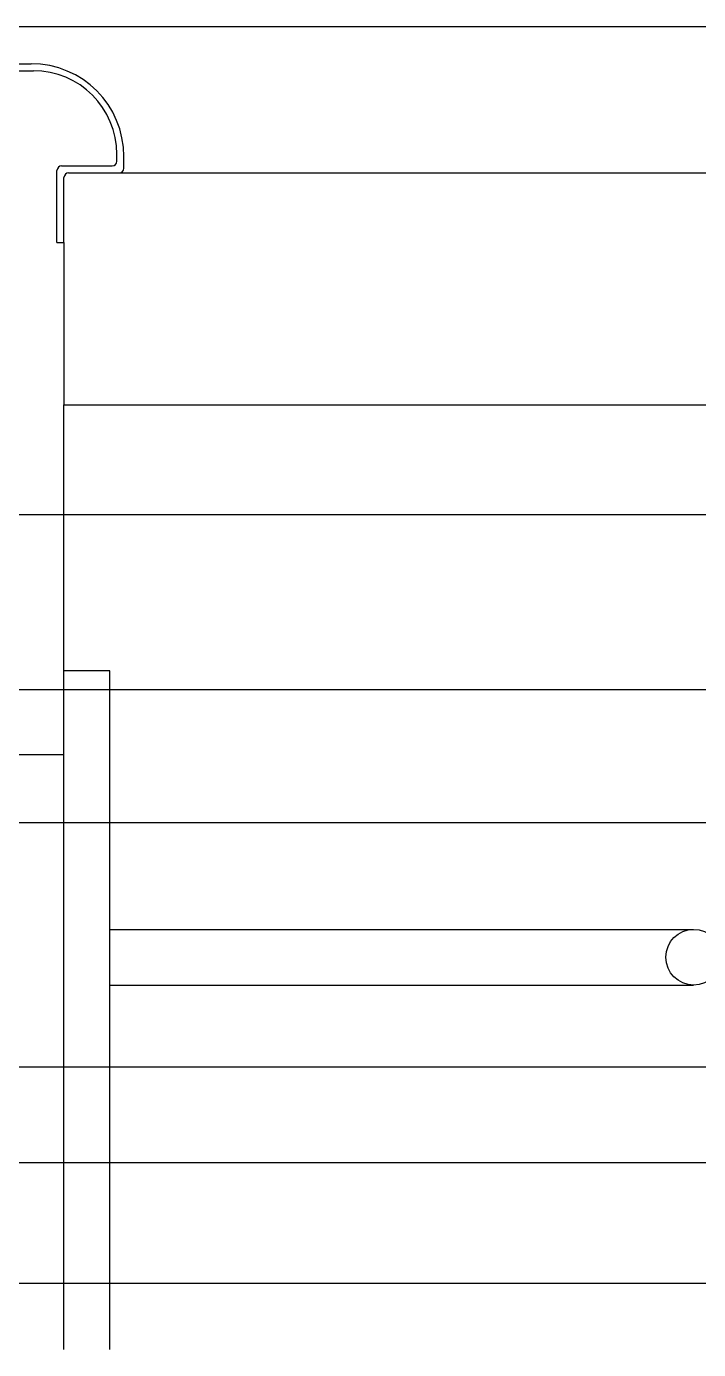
# Model space of a CAD drawing. Header units: metres. Extents: x 3516 to 4417, y 1657 to 2955.
# Drawn here: x 3996.7 to 4141.7, y 1657.2 to 1942.4 of the extents above; entities that cross this region are included whole.
import ezdxf

# ---------------------------------------------------------------- set-up
doc = ezdxf.new("R2010")
doc.units = ezdxf.units.M
doc.layers.add('1', color=1, linetype='Continuous')
doc.layers.add('10', color=1, linetype='Continuous')

msp = doc.modelspace()

# ---------------------------------------------------------------- linework, layer by layer
for p, q in [((3952.85, 1934.36), (3997.74, 1934.36)), ((3971.43, 1932.85), (3998.23, 1932.85)), ((4016.23, 1913.33), (4016.23, 1914.85)), ((4016.23, 1913.33), (4016.23, 1914.85)), ((4017.74, 1911.82), (4017.74, 1914.36)), ((4017.74, 1911.82), (4017.74, 1914.36)), ((4003.31, 1895.82), (4003.31, 1911.33)), ((4004.31, 1912.33), (4015.23, 1912.33)), ((4005.82, 1910.82), (4016.74, 1910.82)), ((4004.82, 1895.82), (4004.82, 1909.82)), ((4003.31, 1895.82), (4004.82, 1895.82))]:
    msp.add_line(p, q)
for centre, radius, start, end in [((3997.74, 1914.36), 20, 0, 90), ((3998.23, 1914.85), 18, 0, 90), ((4004.31, 1911.33), 1, 90, 180), ((4005.82, 1909.82), 1, 90, 180), ((4015.23, 1913.33), 1, 270, 0), ((4016.74, 1911.82), 1, 270, 0)]:
    msp.add_arc(centre, radius, start, end)
at = {"layer": '1'}
for p, q in [((4016.74, 1910.82), (4416.77, 1910.82)), ((4004.82, 1895.82), (4004.82, 1860.82)), ((4004.82, 1860.82), (4416.77, 1860.82)), ((4004.82, 1657.21), (4004.82, 1860.82)), ((4014.73, 1657.21), (4014.73, 1803.53)), ((4004.82, 1785.36), (3864.82, 1785.36)), ((4004.82, 1697.49), (4004.82, 1785.36)), ((4014.73, 1747.78), (4140.65, 1747.78)), ((4014.73, 1735.78), (4140.65, 1735.78))]:
    msp.add_line(p, q, dxfattribs=at)
msp.add_circle((4140.65, 1741.78), 6, dxfattribs=at)
at = {"layer": '10'}
for p, q in [((3922.15, 1942.39), (4332.79, 1942.39)), ((3930.8, 1837.22), (4408.37, 1837.22)), ((4014.73, 1803.53), (4004.82, 1803.53)), ((3861.08, 1799.5), (4332.79, 1799.5)), ((3968.8, 1770.83), (4332.79, 1770.83)), ((3984.21, 1718.18), (4373.39, 1718.18)), ((3662.4, 1697.49), (4269.69, 1697.49)), ((3833.7, 1671.55), (4352.89, 1671.55))]:
    msp.add_line(p, q, dxfattribs=at)

doc.saveas('drawing.dxf')
